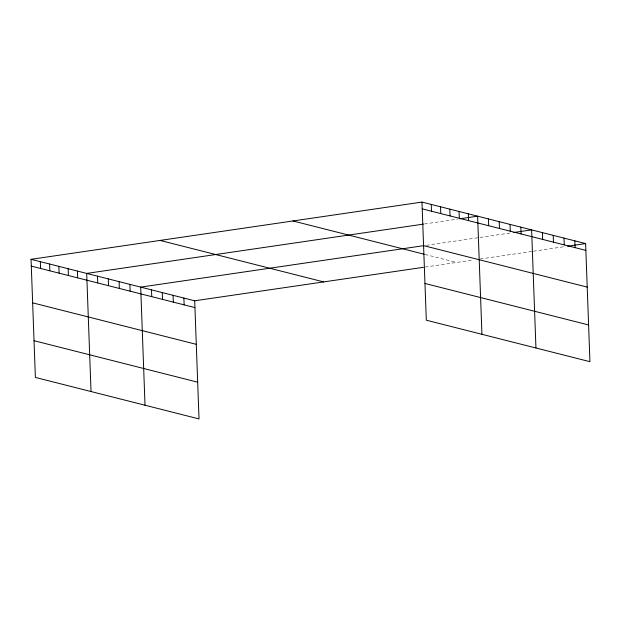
<?xml version="1.0" encoding="UTF-8"?>
<svg xmlns="http://www.w3.org/2000/svg" width="621" height="621" viewBox="0 0 621 621"><rect width="100%" height="100%" fill="white"/><g stroke="black" fill="none" stroke-linecap="round" stroke-linejoin="round"><path stroke-width="0.47" stroke-dasharray="3.1 2.33" d="M424.492 223.964L457.693 219.104M426.324 245.295L510.749 232.937M425.23 267.053L472.736 260.098M480.328 258.988L532.5 251.35M533.447 251.21L564.753 246.622M425.113 254.47L456.614 262.458"/><path stroke-width="0.93" d="M31.05 259.314L194.691 300.797L199.023 418.919L35.381 377.428L31.05 259.314L421.977 202.081L585.619 243.572L589.95 361.686L426.309 320.203L421.977 202.081M423.545 224.103L86.692 273.419L91.023 391.533M459.594 218.825L477.611 216.186L481.943 334.308M423.483 245.706L140.688 287.112L145.019 405.226M513.59 232.518L531.615 229.879L535.946 348.001M194.691 300.797L423.382 267.317M567.594 246.211L585.619 243.572M422.226 208.881L585.867 250.372M423.569 245.621L587.218 287.112M292.972 220.967L424.213 254.245M424.958 283.463L588.599 324.954M160.055 240.428L323.696 281.911M31.298 266.114L194.94 307.605M32.649 302.846L196.29 344.337M34.031 340.696L197.68 382.187M574.821 240.832L575.069 247.639M564.015 238.091L564.264 244.899M553.218 235.359L553.466 242.159M542.42 232.619L542.669 239.419M520.817 227.139L521.066 233.946M510.02 224.406L510.268 231.206M499.214 221.666L499.463 228.466M488.417 218.926L488.665 225.726M468.343 213.834L468.591 220.641M459.066 211.489L459.315 218.289M449.798 209.137L450.046 215.937M440.522 206.785L440.77 213.585M431.246 204.433L431.502 211.233M183.894 298.064L184.142 304.864M173.096 295.324L173.344 302.124M162.291 292.584L162.539 299.392M151.493 289.844L151.741 296.652M129.89 284.371L130.138 291.171M119.092 281.631L119.341 288.439M108.287 278.891L108.535 285.699M97.489 276.159L97.738 282.959M77.415 271.066L77.664 277.866M68.139 268.714L68.395 275.522M58.871 266.362L59.119 273.17M49.595 264.01L49.843 270.818M40.326 261.666L40.575 268.466"/></g></svg>
